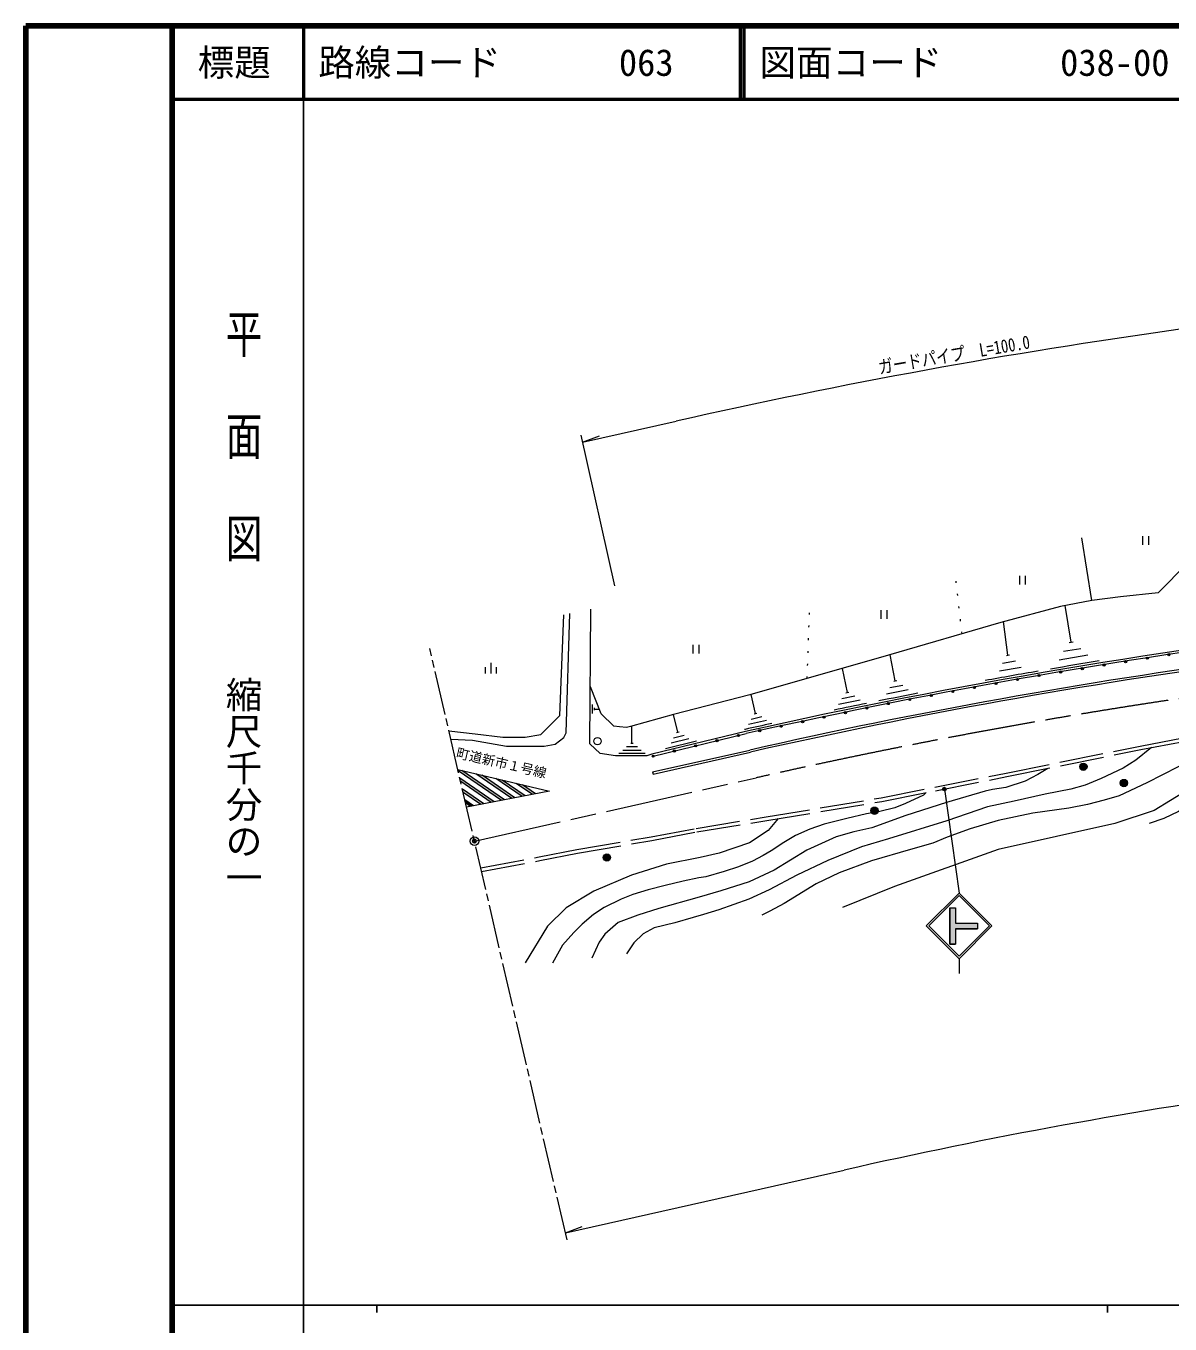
# Model space of a CAD drawing. Units: millimetres at full size, sheet at 1:1000; details may follow other scales. Extents: x 20000 to 680000, y 20000 to 380000.
# Drawn here: x 20000 to 176560, y 202409 to 380000 of the extents above; entities that cross this region are included whole.
import ezdxf
from ezdxf.enums import TextEntityAlignment as Align

# ---------------------------------------------------------------- set-up
doc = ezdxf.new("R2010")
doc.units = ezdxf.units.MM
doc.header["$LTSCALE"] = 1000
doc.header["$PDMODE"] = 32
doc.header["$PDSIZE"] = 500
for name, pattern in [('CHAIN', [18.5, 12, -1.5, 3.5, -1.5]), ('DASHED', [7.5, 6, -1.5]), ('DOTTED', [1.75, 0.25, -1.5])]:
    doc.linetypes.add(name, pattern=pattern)
for name, color, linetype, lineweight in [('M-BGD', 7, 'Continuous', 13), ('M-BMK', 2, 'Continuous', 13), ('M-BMK-SRVR', 3, 'Continuous', 13), ('M-STR-HTXT', 7, 'Continuous', 13), ('M-STR-STRC', 7, 'Continuous', 13), ('M-TTL', 2, 'Continuous', 140), ('M-TTL-BAND', 7, 'Continuous', 25), ('M-TTL-LINE', 7, 'Continuous', 50)]:
    doc.layers.add(name, color=color, linetype=linetype, lineweight=lineweight)
for name, color, linetype in [('M-BMK-HTXT', 7, 'Continuous'), ('M-OTRS', 6, 'Continuous'), ('M-TTL-TXT', 7, 'Continuous')]:
    doc.layers.add(name, color=color, linetype=linetype)
doc.styles.add('@ＭＳ ゴシック', font='')
doc.styles.add('ＭＳ ゴシック', font='')
doc.styles.get('@ＭＳ ゴシック').set_extended_font_data('@MS Gothic')
doc.styles.get('ＭＳ ゴシック').set_extended_font_data('MS Gothic')

msp = doc.modelspace()

# ---------------------------------------------------------------- hatches: boundary and pattern name
at = {"layer": 'M-BGD'}
for points in [[(170327, 293038, -0.41421), (170477, 293188, -0.41421), (170627, 293038, -1)], [(173289, 293513, -0.41421), (173439, 293663, -0.41421), (173589, 293513, -1)], [(176251, 293988, -0.41421), (176401, 294138, -0.41421), (176551, 293988, -1)], [(158478, 291139, -0.41421), (158628, 291289, -0.41421), (158778, 291139, -1)], [(161442, 291605, -0.41421), (161592, 291755, -0.41421), (161742, 291605, -1)], [(164405, 292071, -0.41421), (164555, 292221, -0.41421), (164705, 292071, -1)], [(167364, 292564, -0.41421), (167514, 292714, -0.41421), (167664, 292564, -1)], [(149634, 289497, -0.41421), (149784, 289647, -0.41421), (149934, 289497, -1)], [(152581, 290044, -0.41421), (152731, 290194, -0.41421), (152881, 290044, -1)], [(155528, 290592, -0.41421), (155678, 290742, -0.41421), (155828, 290592, -1)], [(140794, 287855, -0.41421), (140944, 288005, -0.41421), (141094, 287855, -1)], [(143739, 288402, -0.41421), (143889, 288552, -0.41421), (144039, 288402, -1)], [(146686, 288949, -0.41421), (146836, 289099, -0.41421), (146986, 288949, -1)], [(131985, 286057, -0.41421), (132135, 286207, -0.41421), (132285, 286057, -1)], [(134916, 286677, -0.41421), (135066, 286827, -0.41421), (135216, 286677, -1)], [(137846, 287297, -0.41421), (137996, 287447, -0.41421), (138146, 287297, -1)], [(123194, 284196, -0.41421), (123344, 284346, -0.41421), (123494, 284196, -1)], [(126124, 284816, -0.41421), (126274, 284966, -0.41421), (126424, 284816, -1)], [(129055, 285436, -0.41421), (129205, 285586, -0.41421), (129355, 285436, -1)], [(117335, 282923, -0.41421), (117485, 283073, -0.41421), (117635, 282923, -1)], [(120263, 283576, -0.41421), (120413, 283726, -0.41421), (120563, 283576, -1)], [(108589, 280802, -0.41421), (108739, 280952, -0.41421), (108889, 280802, -1)], [(111504, 281509, -0.41421), (111654, 281659, -0.41421), (111804, 281509, -1)], [(114420, 282216, -0.41421), (114570, 282366, -0.41421), (114720, 282216, -1)], [(105673, 280094, -0.41421), (105823, 280244, -0.41421), (105973, 280094, -1)], [(164202, 278658, -1), (165202, 278658, -0.41421), (164702, 278158, -0.41421)], [(169747, 276426, -1), (170747, 276426, -0.41421), (170247, 275926, -0.41421)], [(135617, 272641, -0.41421), (136117, 273141, -0.41421), (136617, 272641, -1)], [(99005, 266239, -1), (100005, 266239, -0.41421), (99505, 265739, -0.41421)]]:
    msp.add_hatch(color=256, dxfattribs=at).paths.add_polyline_path(points)
at = {"layer": 'M-STR-HTXT'}
msp.add_hatch(color=256, dxfattribs=at).paths.add_polyline_path([(145893, 275727, -0.41421), (145793, 275388, -0.41421), (145454, 275488, -1)])
at = {"layer": 'M-STR-STRC'}
for points in [[(79656, 278129), (79107, 278258), (79146, 278093), (85059, 274040), (85498, 274124)], [(79382, 277074), (79489, 276615), (83642, 273768), (84082, 273852)], [(82417, 277480), (81560, 277681), (86475, 274312), (86914, 274397)], [(79726, 275595), (79832, 275136), (82226, 273495), (82666, 273580)], [(85177, 276830), (84321, 277032), (87891, 274585), (88330, 274669)], [(87938, 276181), (87081, 276383), (89307, 274857), (89746, 274941)], [(80069, 274117), (80175, 273658), (80810, 273223), (81250, 273307)], [(146443, 254372), (147193, 254372), (147193, 256498), (150193, 256498), (150193, 257248), (147193, 257248), (147193, 259372), (146443, 259372)]]:
    msp.add_hatch(color=256, dxfattribs=at).paths.add_polyline_path(points)

# ---------------------------------------------------------------- linework, layer by layer
at = {"layer": 'M-BGD'}
for p, q in [((165839, 301377), (164511, 309984)), ((172802, 310194), (172802, 308994)), ((173602, 310194), (173602, 308994)), ((155941, 304779), (155941, 303579)), ((156741, 304779), (156741, 303579)), ((163015, 295687), (162186, 300702)), ((137001, 300087), (137001, 298887)), ((137801, 300087), (137801, 298887)), ((154375, 293927), (153769, 298503)), ((111273, 295348), (111273, 294148)), ((112073, 295348), (112073, 294148)), ((162002, 294456), (164370, 294847)), ((162738, 295641), (163291, 295733)), ((138955, 290397), (138252, 293972)), ((153655, 292825), (155428, 293138)), ((154168, 293891), (154582, 293964)), ((161384, 293289), (165330, 293941)), ((82898, 291391), (82898, 292291)), ((83648, 291391), (83648, 292891)), ((84398, 291391), (84398, 292291)), ((132411, 288802), (131732, 292109)), ((153231, 291776), (156186, 292297)), ((138217, 289487), (139983, 289834)), ((138749, 290356), (139161, 290437)), ((119840, 285929), (119258, 288548)), ((131206, 287208), (134145, 287811)), ((131662, 287975), (133425, 288337)), ((132205, 288760), (132616, 288844)), ((137773, 288636), (140716, 289214)), ((97489, 287153), (97481, 285953)), ((97756, 286691), (97754, 286411)), ((97755, 286551), (98447, 286547)), ((119669, 285891), (120010, 285967)), ((102925, 281901), (102925, 284195)), ((109211, 283386), (108629, 285785)), ((118880, 284486), (121320, 285028)), ((119238, 285181), (120702, 285506)), ((105823, 280094), (118548, 283181)), ((108279, 281925), (110709, 282514)), ((108624, 282626), (110081, 282980)), ((109041, 283345), (109381, 283427)), ((118411, 283766), (118332, 283746)), ((101675, 280941), (104175, 280941)), ((102175, 281421), (103675, 281421)), ((102750, 281901), (103100, 281901)), ((105744, 277949), (119062, 280940)), ((105809, 277656), (119128, 280647)), ((111755, 282151), (107516, 281122)), ((104713, 280461), (101138, 280461)), ((105744, 277949), (105809, 277656))]:
    msp.add_line(p, q, dxfattribs=at)
at = {"layer": 'M-BGD', "linetype": 'DOTTED'}
for p, q in [((148098, 296853), (147151, 305247)), ((126910, 290733), (127260, 300896))]:
    msp.add_line(p, q, dxfattribs=at)
at = {"layer": 'M-BGD'}
for points in [[(174937, 302458), (178955, 306508), (180198, 308769), (181012, 311766), (179947, 316927)], [(174937, 302458), (169765, 301910), (165839, 301377), (161587, 300592), (153414, 298408), (138036, 293909), (119052, 288489), (108633, 285786), (102733, 284141), (102174, 284003), (101227, 284101), (100434, 284215), (98716, 285875), (97235, 289568)], [(118480, 283473), (105667, 280365), (104960, 280161), (100696, 280161), (98569, 280468), (97183, 281783), (97306, 300233)], [(77873, 283576), (81454, 283151), (85266, 282718), (88324, 282718), (90447, 283060), (93072, 285683), (93623, 299425)], [(78145, 282404), (81114, 282292), (85766, 281471), (90897, 281471), (92425, 281745), (93588, 282634), (93907, 283272), (94414, 299597)], [(201176, 285329), (195590, 284213), (188811, 282002), (183216, 278575), (178840, 275390), (174386, 272652), (168987, 270869), (153028, 267324), (138850, 262254), (131727, 259399)], [(211765, 284887), (210457, 284714), (202853, 284714), (199988, 284294), (195753, 283432), (192359, 282461), (189923, 281266), (188200, 280619), (186287, 279499), (183563, 276968), (180364, 274279), (177718, 272546), (175714, 271575), (173696, 270888)], [(188508, 283930), (186458, 282978), (184894, 282410), (179822, 279757), (173376, 276442), (169578, 274683), (167540, 274067), (165265, 273499), (162706, 272978), (157768, 272312), (153052, 271317), (149212, 270181), (146060, 268996), (144093, 268215), (141028, 267333), (135719, 265794), (131264, 264136), (128155, 262615), (123747, 259939), (121780, 258873), (120714, 258352)], [(174029, 281273), (171890, 279555), (170145, 278477), (167155, 277040), (164923, 276139), (162996, 275590), (159462, 274910), (155229, 273947), (151592, 273149), (146003, 271258), (138012, 268800), (134331, 267677), (129743, 265813), (125467, 263814), (121696, 261805), (118942, 260516), (114802, 259082), (112703, 258418), (111313, 258019), (108781, 257277), (105943, 256627), (104479, 255815), (103178, 254559), (102202, 253037)], [(159852, 278433), (158454, 277596), (156721, 276681), (154099, 275817), (152264, 275523), (151283, 275333), (145950, 273781), (140421, 271977), (135747, 270279), (133310, 269733), (130863, 269060), (126864, 267230), (122406, 264516), (118987, 262915), (115090, 261671), (112141, 260805), (106618, 259268), (103729, 258357), (101062, 257347), (99212, 255756), (98439, 254655), (97454, 252454)], [(143183, 275114), (142804, 274746), (140372, 273636), (138921, 273052), (136845, 272516), (135005, 272206), (132337, 271569), (130670, 271141), (129227, 270781), (127264, 270133), (125319, 269266), (123700, 268277), (121984, 267146), (120894, 266495), (119424, 265752), (117509, 264958), (115562, 264301), (113027, 263586), (112058, 263467), (109919, 263002), (107449, 262424), (105127, 261794), (103061, 261191), (101441, 260540), (99101, 259380), (97673, 258445), (96110, 257111), (94983, 255975), (93439, 254221), (92058, 251800)], [(122920, 271553), (121573, 269937), (118998, 268221), (114844, 266807), (112240, 266221), (107669, 265317), (102865, 263809), (97711, 261624), (93929, 259352), (91353, 256848), (88313, 251811)]]:
    msp.add_lwpolyline(points, dxfattribs=at)
at = {"layer": 'M-BGD', "linetype": 'DASHED'}
for points in [[(82232, 264801), (90221, 266316), (95379, 267332), (105544, 269071), (111726, 270225), (121281, 271788), (137037, 274408), (154123, 277789), (172465, 281484), (182850, 283462), (191474, 284948), (194366, 285378), (199974, 285749), (202315, 285908), (206948, 286129), (211818, 286129), (214624, 285879), (229222, 283737)], [(82345, 264314), (90316, 265826), (95470, 266840), (105632, 268579), (111812, 269733), (121362, 271294), (137126, 273916), (154221, 277298), (172561, 280993), (182940, 282970), (191553, 284454), (194419, 284880), (200007, 285250), (202344, 285409), (206960, 285629), (211796, 285629), (214565, 285383), (229679, 283164)]]:
    msp.add_lwpolyline(points, dxfattribs=at)
at = {"layer": 'M-BGD'}
for centre, radius in [((170477, 293038), 150), ((173439, 293513), 150), ((176401, 293988), 150), ((158628, 291139), 150), ((161592, 291605), 150), ((164555, 292071), 150), ((167514, 292564), 150), ((149784, 289497), 150), ((152731, 290044), 150), ((155678, 290592), 150), ((140944, 287855), 150), ((143889, 288402), 150), ((146836, 288949), 150), ((132135, 286057), 150), ((135066, 286677), 150), ((137996, 287297), 150), ((123344, 284196), 150), ((126274, 284816), 150), ((129205, 285436), 150), ((98206, 282142), 500), ((117485, 282923), 150), ((120413, 283576), 150), ((108739, 280802), 150), ((111654, 281509), 150), ((114570, 282216), 150), ((105823, 280094), 150), ((164702, 278658), 500), ((170247, 276426), 500), ((136117, 272641), 500), ((99505, 266239), 500)]:
    msp.add_circle(centre, radius, dxfattribs=at)
for centre, radius, start, end in [((290276, -473092), 773225, 92.41818, 102.79293), ((290276, -473092), 772925, 92.41793, 102.79296), ((298840, -519961), 823430, 96.49257, 102.65239), ((298840, -519961), 823130, 96.99349, 102.65221), ((298840, -519961), 823730, 99.21857, 99.69076), ((298840, -519961), 823730, 99.80939, 100.32137), ((298840, -519961), 823730, 100.97253, 101.35008), ((298840, -519961), 823730, 101.4724, 101.78409), ((298840, -519961), 823730, 102.39337, 102.65257)]:
    msp.add_arc(centre, radius, start, end, dxfattribs=at)
at = {"layer": 'M-BMK'}
for p, q in [((75498, 293804), (75259, 294836)), ((75860, 292246), (75634, 293220)), ((77353, 285817), (75996, 291661)), ((77714, 284258), (77488, 285232)), ((79207, 277829), (77850, 283674)), ((79569, 276271), (79343, 277245)), ((81061, 269842), (79704, 275686)), ((81423, 268283), (81197, 269257)), ((82916, 261854), (81559, 267699)), ((83278, 260296), (83051, 261270)), ((84770, 253867), (83413, 259711)), ((85132, 252308), (84906, 253282)), ((86625, 245879), (85268, 251724)), ((86986, 244321), (86760, 245295)), ((88479, 237892), (87122, 243736)), ((88841, 236333), (88615, 237307)), ((90333, 229904), (88977, 235749)), ((90695, 228345), (90469, 229320)), ((92188, 221916), (90831, 227761)), ((92550, 220358), (92323, 221332)), ((94042, 213929), (92685, 219773))]:
    msp.add_line(p, q, dxfattribs=at)
at = {"layer": 'M-BMK', "linetype": 'CHAIN'}
msp.add_line((81378, 268479), (119917, 277134), dxfattribs=at)
msp.add_arc((291302, -478678), 775000, 93.0637, 102.7761, dxfattribs=at)
at = {"layer": 'M-BMK-SRVR'}
msp.add_circle((81378, 268479), 600, dxfattribs=at)
at = {"layer": 'M-OTRS'}
msp.add_point((81378, 268479), dxfattribs=at)
at = {"layer": 'M-STR-HTXT'}
for p, q in [((96177, 323048), (108961, 325919)), ((100588, 303405), (95958, 324024)), ((96177, 323048), (98474, 323914)), ((145674, 275607), (147693, 261373)), ((93816, 214903), (131968, 223471)), ((93816, 214903), (96113, 215769))]:
    msp.add_line(p, q, dxfattribs=at)
msp.add_circle((145674, 275607), 250, dxfattribs=at)
for centre, radius, start, end in [((291299, -478655), 824977, 93.0693, 102.76904), ((291306, -478707), 720029, 93.05666, 102.78498)]:
    msp.add_arc(centre, radius, start, end, dxfattribs=at)
at = {"layer": 'M-STR-STRC'}
for p, q in [((79107, 278258), (91651, 275308)), ((85059, 274040), (79146, 278093)), ((84082, 273852), (79382, 277074)), ((85498, 274124), (79656, 278129)), ((86475, 274312), (81560, 277681)), ((86914, 274397), (82417, 277480)), ((83642, 273768), (79489, 276615)), ((82666, 273580), (79726, 275595)), ((91651, 275308), (80299, 273125)), ((87891, 274585), (84321, 277032)), ((88330, 274669), (85177, 276830)), ((89307, 274857), (87081, 276383)), ((89746, 274941), (87938, 276181)), ((82226, 273495), (79832, 275136)), ((81250, 273307), (80069, 274117)), ((80810, 273223), (80175, 273658)), ((143193, 256873), (147693, 261373)), ((152194, 256873), (147693, 261373)), ((143547, 256873), (147693, 261020)), ((146443, 259372), (147193, 259372)), ((146443, 259372), (146443, 254372)), ((147193, 259372), (147193, 257248)), ((151840, 256873), (147693, 261020)), ((143193, 256873), (147693, 252372)), ((143547, 256873), (147693, 252726)), ((147193, 257248), (150193, 257248)), ((147193, 256498), (150193, 256498)), ((147193, 256498), (147193, 254372)), ((147693, 252726), (151840, 256873)), ((147694, 252373), (152194, 256873)), ((150193, 257248), (150193, 256498)), ((146443, 254372), (147193, 254372)), ((147693, 252372), (147693, 250373))]:
    msp.add_line(p, q, dxfattribs=at)
msp.add_lwpolyline([(146443, 259372), (147193, 259372), (147193, 257248), (150193, 257248), (150193, 256498), (147193, 256498), (147193, 254372), (146443, 254372)], close=True, dxfattribs=at)
at = {"layer": 'M-TTL'}
for p, q in [((680000, 380000), (20000, 380000)), ((20000, 380000), (20000, 20000)), ((680000, 380000), (20000, 380000)), ((20000, 380000), (20000, 20000)), ((40000, 380000), (40000, 20000)), ((680000, 380000), (40000, 380000))]:
    msp.add_line(p, q, dxfattribs=at)
at = {"layer": 'M-TTL-BAND'}
for p, q in [((58000, 370000), (58000, 20000)), ((40000, 205000), (579000, 205000)), ((68000, 205000), (68000, 204000)), ((168000, 205000), (168000, 204000))]:
    msp.add_line(p, q, dxfattribs=at)
at = {"layer": 'M-TTL-LINE'}
for p, q in [((58000, 380000), (58000, 370000)), ((117750, 380000), (117750, 370000)), ((118250, 380000), (118250, 370000)), ((40000, 370000), (680000, 370000))]:
    msp.add_line(p, q, dxfattribs=at)

# ---------------------------------------------------------------- texts
at = {"layer": 'M-BMK-HTXT', "style": 'ＭＳ ゴシック'}
msp.add_text('町道新市１号線', height=1320, rotation=346.955, dxfattribs=at).set_placement((78691, 279561), align=Align.BOTTOM_LEFT)
at = {"layer": 'M-STR-HTXT', "style": 'ＭＳ ゴシック', "width": 0.8}
msp.add_text('ガードパイプ\u3000L=100.0', height=1833, rotation=9.642, dxfattribs=at).set_placement((147248, 333596), align=Align.BOTTOM_CENTER)
at = {"layer": 'M-TTL-BAND', "style": '@ＭＳ ゴシック', "width": 1.4}
msp.add_text('平  面  図', height=3666, rotation=270, dxfattribs=at).set_placement((49777, 306475), align=Align.MIDDLE_RIGHT)
at = {"layer": 'M-TTL-BAND', "style": '@ＭＳ ゴシック'}
msp.add_text('縮尺千分の一', height=3666, rotation=270, dxfattribs=at).set_placement((49777, 261030), align=Align.MIDDLE_RIGHT)
at = {"layer": 'M-TTL-TXT', "style": 'ＭＳ ゴシック'}
msp.add_text('標題', height=3666, dxfattribs=at).set_placement((48500, 375000), align=Align.MIDDLE_CENTER)
for s, p in [('路線コード', (60000, 375000)), ('063', (101142, 375000)), ('図面コード', (120380, 375000)), ('038-00', (161521, 375000))]:
    msp.add_text(s, height=3666, dxfattribs=at).set_placement(p, align=Align.MIDDLE_LEFT)

doc.saveas('drawing.dxf')
